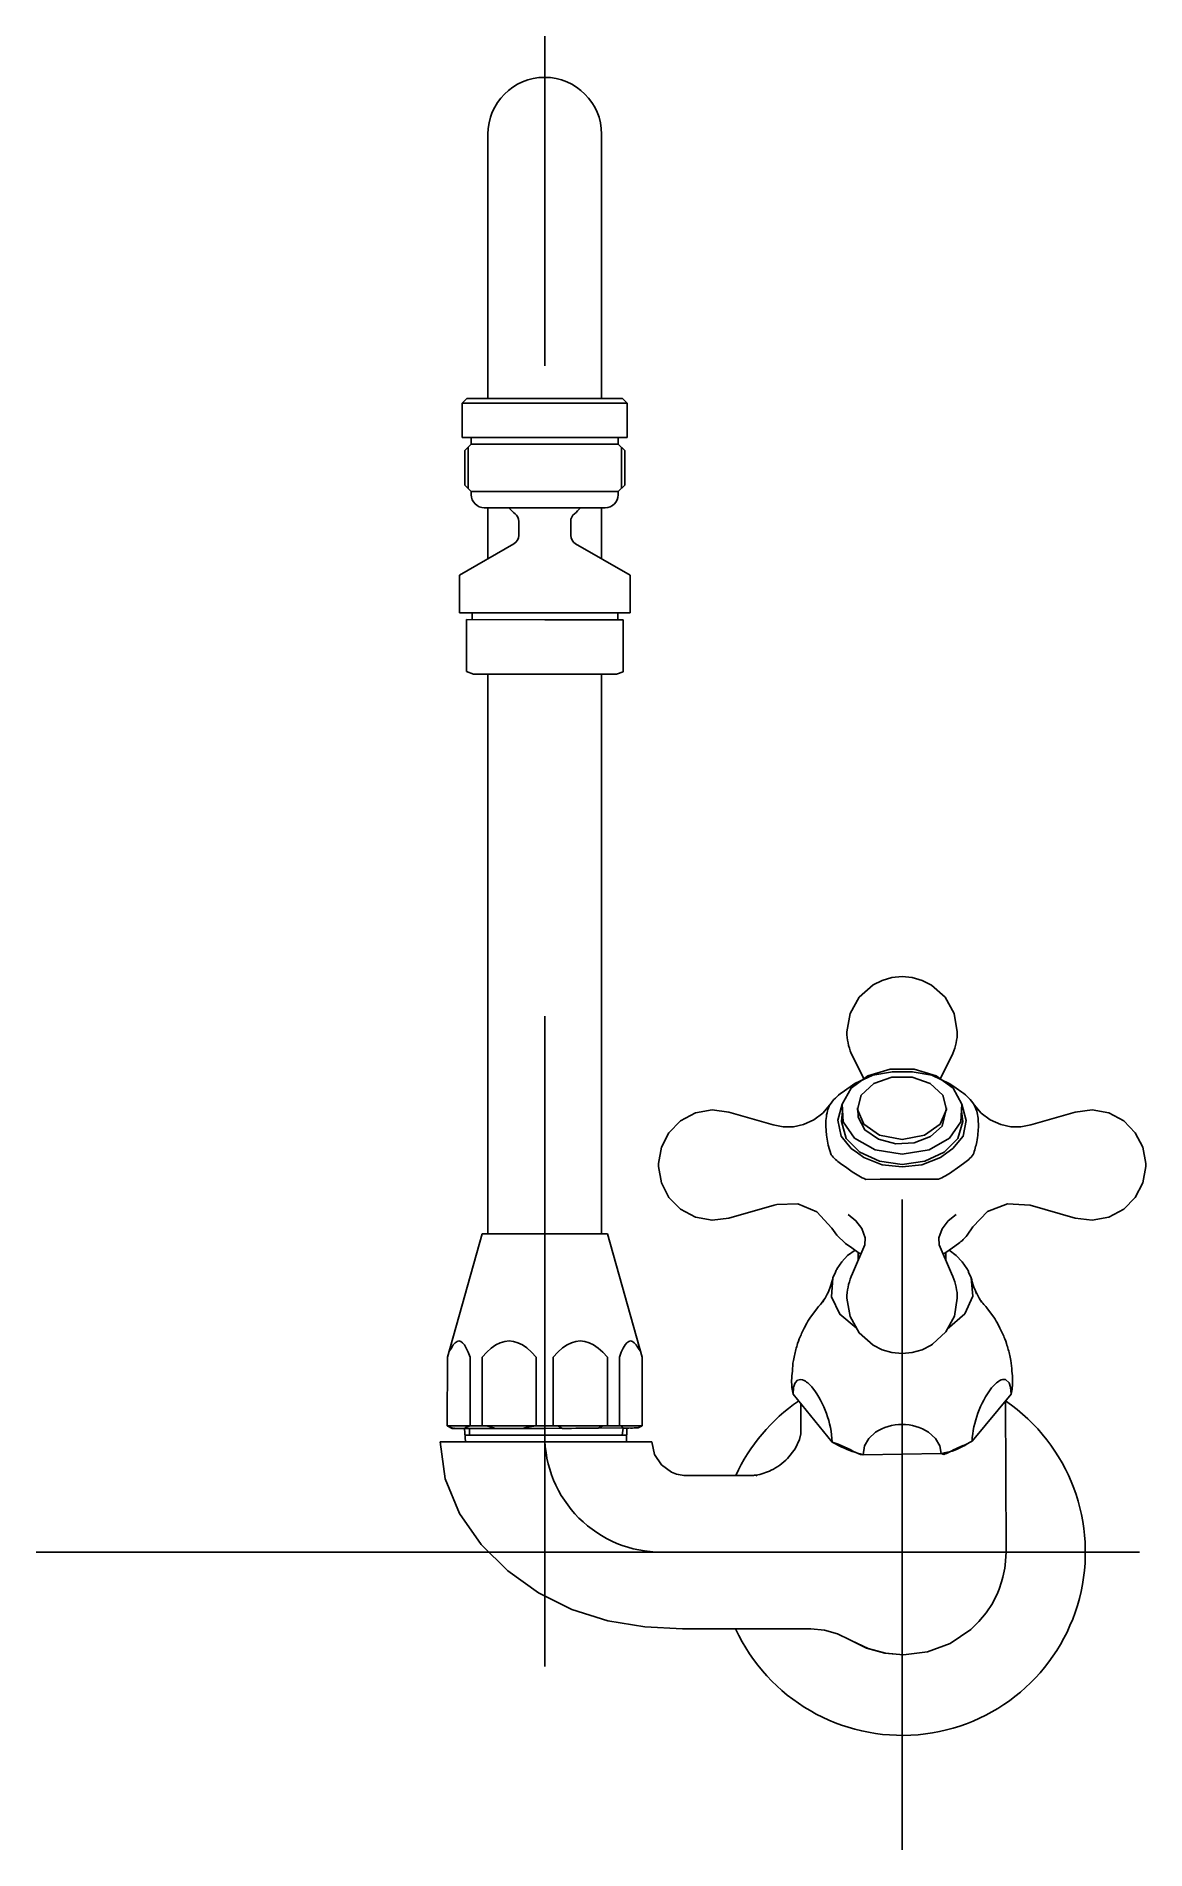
# Model space of a CAD drawing. Extents: x 98.349 to 98.52, y 27.618 to 27.897.
import ezdxf

# ---------------------------------------------------------------- set-up
doc = ezdxf.new("R2010")
doc.units = 0
doc.header["$LTSCALE"] = 0.111871
doc.linetypes.add('AXES', pattern=[0.54, 0.3, -0.08, 0.08, -0.08])
doc.linetypes.add('CONTINU', pattern=[0])
doc.layers.get('0').update_dxf_attribs({"linetype": 'CONTINUOUS'})

msp = doc.modelspace()

# ---------------------------------------------------------------- linework, layer by layer
at = {"linetype": 'AXES'}
for points in [[(98.42761, 27.64644), (98.42761, 27.8971)], [(98.48255, 27.61825), (98.48255, 27.76419)], [(98.51906, 27.664), (98.4456, 27.664)]]:
    msp.add_lwpolyline(points, dxfattribs=at)
at = {"linetype": 'CONTINU'}
for points in [[(98.43635, 27.88204, 0.999991), (98.41887, 27.88204)], [(98.41632, 27.8266, 0.414214), (98.41832, 27.82461)], [(98.4369, 27.82461, 0.414213), (98.4389, 27.8266)], [(98.4221, 27.82461, 0.046263), (98.42305, 27.82368)], [(98.42362, 27.82251, 0.227736), (98.42305, 27.82368)], [(98.43217, 27.82368, 0.227782), (98.43161, 27.82251)], [(98.43217, 27.82368, 0.046026), (98.43313, 27.82461)], [(98.42287, 27.81906, 0.267952), (98.42361, 27.82035)], [(98.43161, 27.82035, 0.267941), (98.43235, 27.81906)], [(98.47406, 27.744, 0.100739), (98.47474, 27.74068)], [(98.49103, 27.744, -0.100739), (98.49036, 27.74068)], [(98.47146, 27.73279, -0.094919), (98.47333, 27.73471)], [(98.49361, 27.73281, 0.094788), (98.49175, 27.73472)], [(98.47107, 27.73185, 0.068571), (98.47082, 27.7295)], [(98.47146, 27.73279, 0.078234), (98.47107, 27.73185)], [(98.49428, 27.72964, 0.060328), (98.49402, 27.73182), (98.49361, 27.73281)], [(98.49402, 27.72712, 0.049286), (98.49428, 27.72964)], [(98.49348, 27.72513, 0.033863), (98.49402, 27.72712)], [(98.47308, 27.72378, -0.067936), (98.47162, 27.72512)], [(98.49348, 27.72513, -0.067764), (98.49201, 27.72378)], [(98.47698, 27.72133, -0.05715), (98.47489, 27.7225)], [(98.48255, 27.72134, -0.015207), (98.48812, 27.72134)], [(98.49021, 27.72251, -0.05736), (98.48812, 27.72134)], [(98.49257, 27.71275, -0.071582), (98.49122, 27.71147)], [(98.47192, 27.70618, -0.038926), (98.47109, 27.70372)], [(98.47259, 27.70761, 0.114412), (98.47232, 27.70707)], [(98.47406, 27.70306, -0.100627), (98.47474, 27.70638)], [(98.49103, 27.70306, 0.100611), (98.49036, 27.70638)], [(98.4925, 27.70761, -0.11444), (98.49278, 27.70707)], [(98.49317, 27.70618, 0.038917), (98.49401, 27.70372)], [(98.47124, 27.70408, -0.029728), (98.47034, 27.70247)], [(98.49386, 27.70408, 0.029728), (98.49475, 27.70247)], [(98.47067, 27.703, -0.032266), (98.46955, 27.7016)], [(98.49443, 27.703, 0.032264), (98.49555, 27.7016)], [(98.4675, 27.69847, 0.027495), (98.46675, 27.6968)], [(98.46867, 27.70042, 0.036352), (98.46789, 27.6992)], [(98.4972, 27.6992, 0.036814), (98.49643, 27.70042)], [(98.49834, 27.6968, 0.027495), (98.49759, 27.69847)], [(98.46649, 27.69607, 0.029548), (98.466, 27.69424)], [(98.49909, 27.69424, 0.02954), (98.4986, 27.69607)], [(98.46584, 27.69347, 0.044191), (98.46569, 27.69182)], [(98.49926, 27.69347, -0.044211), (98.4994, 27.69182)], [(98.46569, 27.69182, 0.042534), (98.46557, 27.69038)], [(98.46557, 27.69038, 0.059196), (98.46579, 27.6883)], [(98.46579, 27.6883), (98.46587, 27.68937), (98.46611, 27.69006), (98.46649, 27.69047, -0.194819), (98.4675, 27.6904, -0.099512), (98.46879, 27.68926, -0.149827), (98.4718, 27.68094)], [(98.4933, 27.68108, -0.147096), (98.4963, 27.68926, -0.099514), (98.49759, 27.6904, -0.194821), (98.49843, 27.69054), (98.49899, 27.69006), (98.49923, 27.68937), (98.49931, 27.6883)], [(98.49931, 27.6883, 0.059067), (98.49953, 27.69038)], [(98.49953, 27.69038, 0.042648), (98.4994, 27.69182)], [(98.45696, 27.65222, 1.314123), (98.49844, 27.68726)], [(98.46664, 27.68725, 0.135575), (98.45697, 27.67579)], [(98.4718, 27.68094), (98.4733, 27.68016, 0.042251), (98.47654, 27.679)], [(98.4718, 27.68094, -0.038821), (98.47543, 27.67933), (98.47613, 27.67904), (98.47654, 27.679)], [(98.47654, 27.679), (98.47676, 27.68037), (98.47743, 27.6815), (98.47847, 27.68245, -0.149264), (98.48255, 27.68365, -0.149266), (98.48662, 27.68245), (98.48766, 27.6815), (98.48833, 27.68037), (98.48856, 27.67918)], [(98.48856, 27.67918), (98.49025, 27.67953, 0.044621), (98.4933, 27.68108)], [(98.48856, 27.67918), (98.48896, 27.67904, 0.051496), (98.49056, 27.67981, -0.021788), (98.49237, 27.68057), (98.4933, 27.68108)], [(98.46242, 27.6766, 0.08481), (98.46495, 27.67843)], [(98.44709, 27.67632, 0.108154), (98.44929, 27.67579)], [(98.45929, 27.67579, 0.039281), (98.46008, 27.67585)], [(98.46008, 27.67585, 0.070485), (98.46242, 27.6766)], [(98.4984, 27.66203, -0.030259), (98.49805, 27.66015)]]:
    msp.add_lwpolyline(points, format="xyb", dxfattribs=at)
for points in [[(98.41887, 27.84139), (98.41887, 27.88204)], [(98.43635, 27.84139), (98.43635, 27.88204)], [(98.41492, 27.83539), (98.41492, 27.84068)], [(98.41492, 27.84068), (98.41563, 27.84139)], [(98.41492, 27.84068), (98.4403, 27.84068)], [(98.41563, 27.84139), (98.43959, 27.84139)], [(98.41887, 27.84139), (98.43635, 27.84139)], [(98.4403, 27.84068), (98.43959, 27.84139)], [(98.4403, 27.83539), (98.4403, 27.84068)], [(98.41632, 27.83539), (98.41492, 27.83539)], [(98.42761, 27.83539), (98.41492, 27.83539)], [(98.41632, 27.83439), (98.41532, 27.83339)], [(98.41632, 27.83439), (98.41632, 27.83539)], [(98.41632, 27.83439), (98.4389, 27.83439)], [(98.42761, 27.83539), (98.4403, 27.83539)], [(98.4389, 27.83439), (98.4389, 27.83539)], [(98.4399, 27.8334), (98.4389, 27.83439)], [(98.41532, 27.8281), (98.41532, 27.83339)], [(98.41582, 27.8276), (98.41582, 27.83389)], [(98.4394, 27.8276), (98.4394, 27.83389)], [(98.4399, 27.8281), (98.4399, 27.8334)], [(98.41632, 27.8271), (98.41532, 27.8281)], [(98.41632, 27.8266), (98.41632, 27.8271)], [(98.4389, 27.8271), (98.41632, 27.8271)], [(98.4399, 27.8281), (98.4389, 27.8271)], [(98.4389, 27.8266), (98.4389, 27.8271)], [(98.42761, 27.82461), (98.41832, 27.82461)], [(98.41887, 27.81675), (98.41887, 27.82461)], [(98.4369, 27.82461), (98.42761, 27.82461)], [(98.43635, 27.81675), (98.43635, 27.82461)], [(98.42361, 27.82035), (98.42362, 27.82251)], [(98.43161, 27.82035), (98.43161, 27.82251)], [(98.42287, 27.81906), (98.41449, 27.81422)], [(98.44074, 27.81422), (98.43235, 27.81906)], [(98.41449, 27.80842), (98.41449, 27.81422)], [(98.44074, 27.80842), (98.44074, 27.81422)], [(98.41449, 27.80842), (98.42761, 27.80842)], [(98.41561, 27.8074), (98.4156, 27.79942)], [(98.41561, 27.8074), (98.42761, 27.80739)], [(98.41646, 27.80842), (98.41646, 27.8074)], [(98.42761, 27.80842), (98.44074, 27.80842)], [(98.42761, 27.80739), (98.43968, 27.80738)], [(98.43884, 27.80842), (98.43884, 27.80738)], [(98.43968, 27.80738), (98.43968, 27.79939)], [(98.4156, 27.79942), (98.41665, 27.79901)], [(98.41665, 27.79901), (98.43863, 27.79899)], [(98.41887, 27.71298), (98.41887, 27.79901)], [(98.43635, 27.71298), (98.43635, 27.79899)], [(98.43863, 27.79899), (98.43968, 27.79939)], [(98.47406, 27.744), (98.47454, 27.74683), (98.47593, 27.74933), (98.47808, 27.75123)], [(98.48255, 27.7525), (98.48099, 27.75236), (98.47948, 27.75193), (98.47808, 27.75123)], [(98.48255, 27.7525), (98.48411, 27.75236), (98.48561, 27.75193), (98.48708, 27.75119)], [(98.49103, 27.744), (98.49055, 27.74683), (98.48916, 27.74933), (98.48708, 27.75119)], [(98.47474, 27.74068), (98.4767, 27.73673)], [(98.49036, 27.74068), (98.4884, 27.73673)], [(98.48987, 27.73604), (98.48711, 27.73733), (98.4841, 27.73788), (98.48105, 27.73788), (98.47804, 27.73734), (98.47527, 27.73607)], [(98.47333, 27.73471), (98.47527, 27.73607)], [(98.49084, 27.73536), (98.48987, 27.73604)], [(98.49175, 27.73472), (98.49084, 27.73536)], [(98.45593, 27.73169), (98.45334, 27.73201), (98.45078, 27.73154), (98.44848, 27.73032)], [(98.46274, 27.72971), (98.45593, 27.73169)], [(98.47146, 27.73279), (98.47036, 27.73151), (98.46898, 27.73047), (98.46739, 27.72976)], [(98.47334, 27.73289), (98.47269, 27.73041), (98.47317, 27.72799), (98.47473, 27.72608)], [(98.47321, 27.73024), (98.4734, 27.7318)], [(98.47574, 27.73196), (98.47569, 27.73231)], [(98.47574, 27.73196), (98.47577, 27.73122)], [(98.48921, 27.73168), (98.48871, 27.72952), (98.48693, 27.7279), (98.4844, 27.72695), (98.48158, 27.72682), (98.4789, 27.72751), (98.47683, 27.72893), (98.47577, 27.7309)], [(98.47577, 27.7309), (98.47577, 27.73122)], [(98.48921, 27.73168), (98.48938, 27.73231)], [(98.49037, 27.72608), (98.49192, 27.72798), (98.4924, 27.7304), (98.49175, 27.73288)], [(98.49189, 27.73024), (98.49169, 27.7318)], [(98.49361, 27.73281), (98.49472, 27.73151), (98.49611, 27.73047), (98.4977, 27.72976)], [(98.50235, 27.72971), (98.50916, 27.73169)], [(98.50916, 27.73169), (98.51175, 27.73201), (98.51431, 27.73154), (98.51662, 27.73032)], [(98.44848, 27.73032), (98.44671, 27.72851), (98.44555, 27.72626), (98.4451, 27.72377)], [(98.46739, 27.72976), (98.46585, 27.72943), (98.46429, 27.72941), (98.46274, 27.72971)], [(98.47082, 27.7295), (98.47092, 27.72811), (98.47119, 27.7266), (98.47162, 27.72512)], [(98.49189, 27.73024), (98.49112, 27.72762), (98.48904, 27.72549), (98.48603, 27.72412), (98.48255, 27.72364), (98.47906, 27.72412), (98.47606, 27.72549), (98.47397, 27.72762), (98.47321, 27.73024)], [(98.50235, 27.72971), (98.5008, 27.72941), (98.49924, 27.72943), (98.4977, 27.72976)], [(98.51662, 27.73032), (98.51839, 27.72851), (98.51955, 27.72626), (98.52, 27.72377)], [(98.47473, 27.72608), (98.4757, 27.7254)], [(98.4894, 27.7254), (98.49037, 27.72608)], [(98.4451, 27.7233), (98.4451, 27.72377)], [(98.44848, 27.71675), (98.44671, 27.71856), (98.44555, 27.72081), (98.4451, 27.7233)], [(98.47308, 27.72378), (98.47405, 27.7231)], [(98.47405, 27.7231), (98.47489, 27.7225)], [(98.4757, 27.7254), (98.47666, 27.72471)], [(98.47666, 27.72471), (98.4795, 27.72358), (98.48255, 27.72328), (98.4856, 27.72358), (98.48843, 27.72471)], [(98.48843, 27.72471), (98.4894, 27.7254)], [(98.49021, 27.72251), (98.49105, 27.7231)], [(98.49105, 27.7231), (98.49201, 27.72378)], [(98.51662, 27.71675), (98.51839, 27.71856), (98.51955, 27.72081), (98.52, 27.7233)], [(98.52, 27.7233), (98.52, 27.72377)], [(98.47698, 27.72133), (98.4792, 27.72137)], [(98.4792, 27.72137), (98.48255, 27.72134)], [(98.46288, 27.71738), (98.45593, 27.71538)], [(98.46288, 27.71738), (98.4633, 27.71748)], [(98.47176, 27.71384), (98.46945, 27.71633), (98.4665, 27.71755), (98.4633, 27.71748)], [(98.49344, 27.71401), (98.4957, 27.71637), (98.49875, 27.71758), (98.50221, 27.71738)], [(98.50221, 27.71738), (98.50916, 27.71538)], [(98.45593, 27.71538), (98.45334, 27.71505), (98.45078, 27.71552), (98.44848, 27.71675)], [(98.47425, 27.71593), (98.47546, 27.71496), (98.47638, 27.71376), (98.47687, 27.71233)], [(98.49085, 27.71593), (98.48961, 27.71494), (98.48871, 27.71373), (98.48822, 27.71233)], [(98.50916, 27.71538), (98.51175, 27.71505), (98.51431, 27.71552), (98.51662, 27.71675)], [(98.41797, 27.71298), (98.41268, 27.694)], [(98.42761, 27.71298), (98.41797, 27.71298)], [(98.42761, 27.71298), (98.43725, 27.71298)], [(98.43725, 27.71298), (98.44259, 27.694)], [(98.47252, 27.71275), (98.47176, 27.71384)], [(98.47252, 27.71275), (98.47387, 27.71147)], [(98.47682, 27.71127), (98.47687, 27.71233)], [(98.48827, 27.71127), (98.48822, 27.71233)], [(98.49257, 27.71275), (98.49344, 27.71401)], [(98.47531, 27.71046), (98.47418, 27.7096), (98.47327, 27.70864), (98.47259, 27.70761)], [(98.47484, 27.71079), (98.47387, 27.71147)], [(98.47581, 27.71011), (98.47484, 27.71079)], [(98.47682, 27.71127), (98.47493, 27.70684)], [(98.4758, 27.70889), (98.47581, 27.71011)], [(98.47581, 27.71011), (98.47621, 27.70983)], [(98.48827, 27.71127), (98.49016, 27.70684)], [(98.48927, 27.7101), (98.48888, 27.70985)], [(98.4903, 27.71082), (98.48927, 27.7101)], [(98.48929, 27.70889), (98.48927, 27.7101)], [(98.4925, 27.70761), (98.49179, 27.70867), (98.49088, 27.70963), (98.48978, 27.71046)], [(98.49122, 27.71147), (98.4903, 27.71082)], [(98.47192, 27.70618), (98.47171, 27.70326), (98.47297, 27.70059), (98.47549, 27.69852)], [(98.47232, 27.70707), (98.47192, 27.70618)], [(98.47474, 27.70638), (98.47493, 27.70684)], [(98.4895, 27.69831), (98.49219, 27.70068), (98.4934, 27.70336), (98.49317, 27.70618)], [(98.49036, 27.70638), (98.49016, 27.70684)], [(98.49317, 27.70618), (98.49278, 27.70707)], [(98.46867, 27.70042), (98.46955, 27.7016)], [(98.47406, 27.70306), (98.47454, 27.70024), (98.47593, 27.69773), (98.47809, 27.69583)], [(98.49103, 27.70306), (98.49058, 27.70032), (98.48927, 27.69787), (98.48723, 27.69597)], [(98.49555, 27.7016), (98.49643, 27.70042)], [(98.4675, 27.69847), (98.46789, 27.6992)], [(98.4972, 27.6992), (98.49759, 27.69847)], [(98.41332, 27.69548), (98.41286, 27.69482)], [(98.41356, 27.69587), (98.41332, 27.69548)], [(98.41384, 27.69621), (98.41356, 27.69587)], [(98.41413, 27.69641), (98.41384, 27.69621)], [(98.41441, 27.69648), (98.41413, 27.69641)], [(98.4147, 27.69641), (98.41441, 27.69648)], [(98.41498, 27.69621), (98.4147, 27.69641)], [(98.41526, 27.69588), (98.41498, 27.69621)], [(98.41556, 27.69539), (98.41526, 27.69588)], [(98.41584, 27.69478), (98.41556, 27.69539)], [(98.41939, 27.69539), (98.4187, 27.69478)], [(98.42011, 27.69588), (98.41939, 27.69539)], [(98.42077, 27.69621), (98.42011, 27.69588)], [(98.42146, 27.69641), (98.42077, 27.69621)], [(98.42214, 27.69648), (98.42146, 27.69641)], [(98.42283, 27.69641), (98.42214, 27.69648)], [(98.4235, 27.69622), (98.42283, 27.69641)], [(98.42418, 27.69588), (98.4235, 27.69622)], [(98.42488, 27.69541), (98.42418, 27.69588)], [(98.42559, 27.69478), (98.42488, 27.69541)], [(98.42963, 27.69478), (98.43034, 27.69541)], [(98.43034, 27.69541), (98.43104, 27.69588)], [(98.43104, 27.69588), (98.43172, 27.69622)], [(98.43172, 27.69622), (98.43239, 27.69641)], [(98.43239, 27.69641), (98.43308, 27.69648)], [(98.43308, 27.69648), (98.43376, 27.69641)], [(98.43376, 27.69641), (98.43445, 27.69621)], [(98.43445, 27.69621), (98.43511, 27.69588)], [(98.43511, 27.69588), (98.43584, 27.69539)], [(98.43584, 27.69539), (98.43652, 27.69478)], [(98.43938, 27.69478), (98.43967, 27.69539)], [(98.43967, 27.69539), (98.43996, 27.69588)], [(98.43996, 27.69588), (98.44024, 27.69621)], [(98.44024, 27.69621), (98.44052, 27.69641)], [(98.44052, 27.69641), (98.44081, 27.69648)], [(98.44081, 27.69648), (98.44109, 27.69641)], [(98.44109, 27.69641), (98.44138, 27.69621)], [(98.44138, 27.69621), (98.44166, 27.69587)], [(98.44166, 27.69587), (98.4419, 27.69548)], [(98.4419, 27.69548), (98.44236, 27.69482)], [(98.46663, 27.69645), (98.46649, 27.69607)], [(98.46675, 27.6968), (98.46663, 27.69645)], [(98.48255, 27.69456), (98.48099, 27.69471), (98.47948, 27.69513), (98.47809, 27.69583)], [(98.48255, 27.69456), (98.48411, 27.69471), (98.48561, 27.69513), (98.48702, 27.69583)], [(98.48702, 27.69583), (98.48723, 27.69597)], [(98.49847, 27.69645), (98.49834, 27.6968)], [(98.49847, 27.69645), (98.4986, 27.69607)], [(98.41263, 27.68345), (98.41268, 27.694)], [(98.41286, 27.69482), (98.41268, 27.694)], [(98.41614, 27.694), (98.41584, 27.69478)], [(98.41614, 27.68345), (98.41614, 27.694)], [(98.4187, 27.69478), (98.41797, 27.694)], [(98.41797, 27.68345), (98.41797, 27.694)], [(98.42632, 27.694), (98.42559, 27.69478)], [(98.42632, 27.68345), (98.42632, 27.694)], [(98.4289, 27.694), (98.42963, 27.69478)], [(98.4289, 27.68345), (98.4289, 27.694)], [(98.43652, 27.69478), (98.43725, 27.694)], [(98.43725, 27.68345), (98.43725, 27.694)], [(98.43908, 27.694), (98.43938, 27.69478)], [(98.43908, 27.68345), (98.43908, 27.694)], [(98.44236, 27.69482), (98.44259, 27.694)], [(98.44259, 27.68345), (98.44259, 27.694)], [(98.466, 27.69424), (98.46584, 27.69347)], [(98.49926, 27.69347), (98.49909, 27.69424)], [(98.46579, 27.6883), (98.4718, 27.68094)], [(98.46696, 27.68686), (98.46696, 27.68253)], [(98.46696, 27.68686), (98.46696, 27.6822)], [(98.4933, 27.68108), (98.49931, 27.6883)], [(98.49844, 27.68726), (98.49853, 27.66452)], [(98.41153, 27.68098), (98.41233, 27.67527), (98.41453, 27.66994), (98.41783, 27.6652), (98.42193, 27.66113), (98.42663, 27.65777), (98.4318, 27.65519), (98.43731, 27.65345), (98.44301, 27.65252), (98.44879, 27.65222)], [(98.42764, 27.68098), (98.41153, 27.68098)], [(98.41295, 27.68345), (98.41263, 27.68345)], [(98.41338, 27.68302), (98.41263, 27.68345)], [(98.42761, 27.68345), (98.41263, 27.68345)], [(98.41338, 27.68302), (98.41295, 27.68345)], [(98.41332, 27.68321), (98.41338, 27.68302)], [(98.42761, 27.68302), (98.41338, 27.68302)], [(98.41385, 27.68302), (98.41357, 27.68314)], [(98.41413, 27.68302), (98.41385, 27.68302)], [(98.41441, 27.68302), (98.41413, 27.68302)], [(98.41498, 27.68302), (98.41469, 27.68302)], [(98.41526, 27.68302), (98.41498, 27.68302)], [(98.41556, 27.68323), (98.41526, 27.68302)], [(98.41542, 27.68098), (98.41526, 27.68302)], [(98.41534, 27.68198), (98.44022, 27.68198)], [(98.41584, 27.68332), (98.41556, 27.68323)], [(98.41614, 27.68345), (98.41584, 27.68332)], [(98.41607, 27.68198), (98.41607, 27.68302)], [(98.4187, 27.68345), (98.41797, 27.68345)], [(98.41939, 27.68323), (98.4187, 27.68345)], [(98.42011, 27.68302), (98.41939, 27.68323)], [(98.42079, 27.68302), (98.42011, 27.68302)], [(98.42147, 27.68302), (98.42079, 27.68302)], [(98.42214, 27.68302), (98.42147, 27.68302)], [(98.42283, 27.68302), (98.42214, 27.68302)], [(98.42352, 27.68302), (98.42283, 27.68302)], [(98.42421, 27.68302), (98.42352, 27.68302)], [(98.4249, 27.68323), (98.42421, 27.68302)], [(98.42559, 27.68332), (98.4249, 27.68323)], [(98.42632, 27.68345), (98.42559, 27.68332)], [(98.42761, 27.68345), (98.44259, 27.68345)], [(98.42761, 27.68302), (98.442, 27.68311)], [(98.4441, 27.68098), (98.42764, 27.68098)], [(98.4289, 27.68345), (98.42963, 27.68345)], [(98.42963, 27.68345), (98.43032, 27.68303)], [(98.43032, 27.68303), (98.43104, 27.68304)], [(98.43104, 27.68304), (98.43172, 27.68304)], [(98.43172, 27.68304), (98.4324, 27.68305)], [(98.4324, 27.68305), (98.43322, 27.68305)], [(98.43297, 27.68305), (98.43375, 27.68306)], [(98.43375, 27.68306), (98.43445, 27.68306)], [(98.43445, 27.68306), (98.43511, 27.68307)], [(98.43511, 27.68307), (98.43584, 27.68307)], [(98.43584, 27.68307), (98.43652, 27.68345)], [(98.43652, 27.68345), (98.43725, 27.68345)], [(98.43908, 27.68345), (98.43938, 27.68345)], [(98.43938, 27.68345), (98.43967, 27.6831)], [(98.43954, 27.68198), (98.43967, 27.6831)], [(98.43967, 27.6831), (98.43995, 27.6831)], [(98.43995, 27.6831), (98.44024, 27.6831)], [(98.44019, 27.68098), (98.44024, 27.6831)], [(98.44024, 27.6831), (98.44053, 27.6831)], [(98.44081, 27.6831), (98.44109, 27.6831)], [(98.44109, 27.6831), (98.44138, 27.68311)], [(98.44138, 27.68311), (98.44166, 27.68315)], [(98.44166, 27.68315), (98.442, 27.68311)], [(98.442, 27.68311), (98.44227, 27.68345)], [(98.442, 27.68311), (98.44259, 27.68345)], [(98.44227, 27.68345), (98.44259, 27.68345)], [(98.4441, 27.68098), (98.4445, 27.67905), (98.44555, 27.67745), (98.44709, 27.67632)], [(98.46495, 27.67843), (98.4661, 27.67988), (98.46677, 27.68132), (98.46696, 27.6822)], [(98.47654, 27.679), (98.48856, 27.67918)], [(98.44929, 27.67579), (98.45929, 27.67579)], [(98.46008, 27.67585), (98.4602, 27.67567)], [(98.49853, 27.66452), (98.49853, 27.664)], [(98.49851, 27.66332), (98.4984, 27.66203)], [(98.49851, 27.66332), (98.49853, 27.664)], [(98.49853, 27.66414), (98.49853, 27.66386)], [(98.49785, 27.65943), (98.49747, 27.65834)], [(98.49805, 27.66015), (98.49785, 27.65943)], [(98.49643, 27.65614), (98.49547, 27.65467), (98.49436, 27.65333), (98.49311, 27.65211)], [(98.49703, 27.6573), (98.49643, 27.65614)], [(98.49703, 27.6573), (98.49714, 27.65753)], [(98.49747, 27.65834), (98.49714, 27.65753)], [(98.44879, 27.65222), (98.44928, 27.65222)], [(98.46852, 27.65222), (98.44928, 27.65222)], [(98.4745, 27.65055), (98.47264, 27.65147), (98.47064, 27.65203), (98.46852, 27.65222)], [(98.48274, 27.64822), (98.47987, 27.64849), (98.47709, 27.64927), (98.4745, 27.65055)], [(98.48274, 27.64822), (98.48, 27.64846), (98.47733, 27.64918), (98.47483, 27.65035)], [(98.49311, 27.65211), (98.48995, 27.64996), (98.48645, 27.64866), (98.48274, 27.64822)]]:
    msp.add_lwpolyline(points, dxfattribs=at)
for points in [[(98.48255, 27.72519), (98.4867, 27.72587), (98.48986, 27.72768), (98.4916, 27.73018), (98.49175, 27.73289), (98.49039, 27.73537), (98.48779, 27.73725), (98.48439, 27.73826), (98.48071, 27.73826), (98.4773, 27.73725), (98.4747, 27.73537), (98.47334, 27.73289), (98.47349, 27.73018), (98.47523, 27.72768), (98.4784, 27.72587)], [(98.48254, 27.72748), (98.48599, 27.72814), (98.48841, 27.72983), (98.48937, 27.73205), (98.48879, 27.73428), (98.48688, 27.73605), (98.48409, 27.73703), (98.48098, 27.73703), (98.47819, 27.73605), (98.47628, 27.73428), (98.4757, 27.73205), (98.47666, 27.72983), (98.47908, 27.72814)]]:
    msp.add_lwpolyline(points, close=True, dxfattribs=at)
at = {"linetype": 'AXES'}
msp.add_lwpolyline([(98.42761, 27.68198, 0.414447), (98.4456, 27.664)], format="xyb", dxfattribs=at)
at = {"linetype": 'CONTINUOUS'}
msp.add_lwpolyline([(98.48255, 27.664), (98.34945, 27.664)], dxfattribs=at)

doc.saveas('drawing.dxf')
